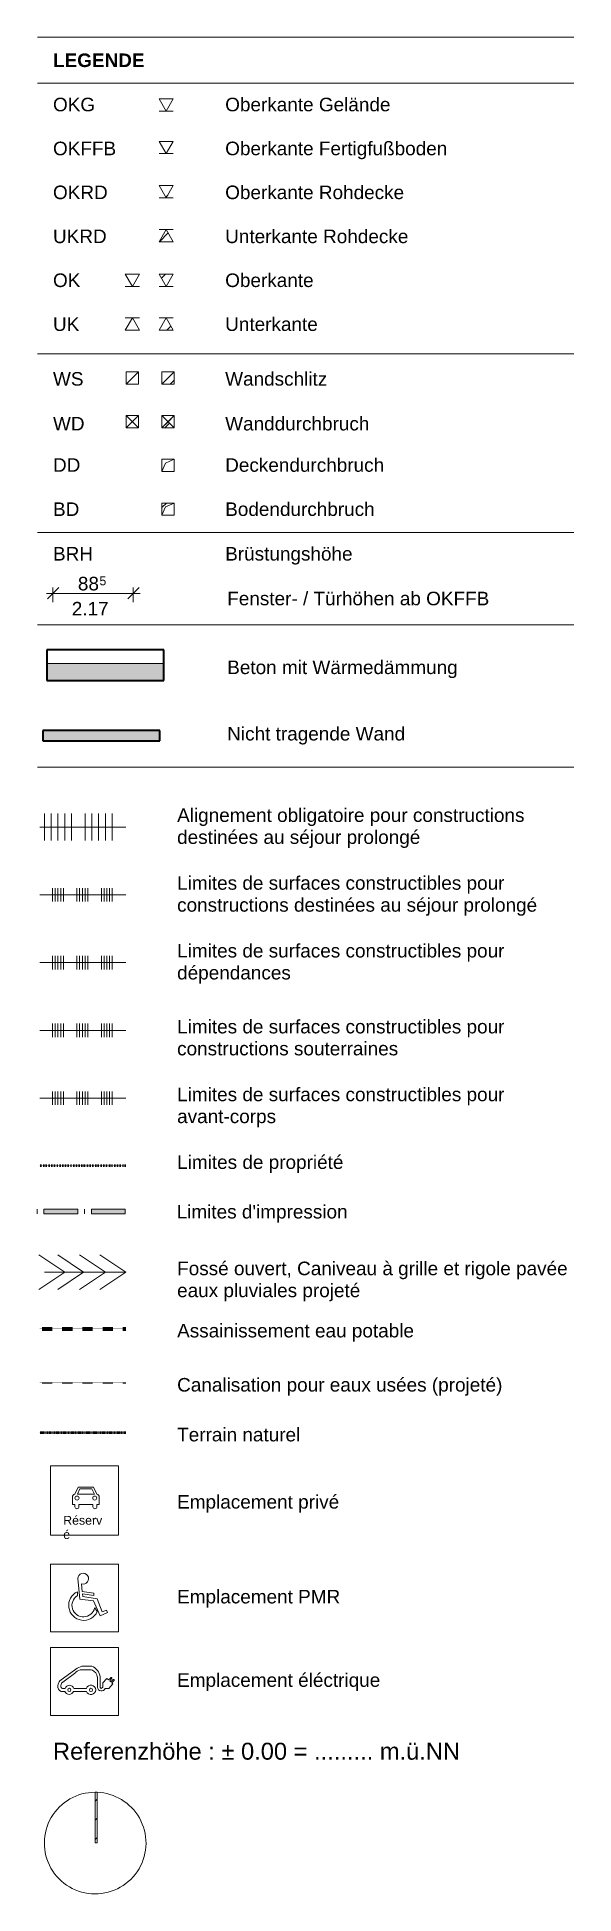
# Model space of a CAD drawing. Header units: millimetres. Extents: x 290 to 8208, y -26810 to 587.
import ezdxf

# ---------------------------------------------------------------- set-up
doc = ezdxf.new("R2010")
doc.units = ezdxf.units.MM
for name, pattern in [('CENTER_LINE', [5.5, 2.5, -1.5, 0, -1.5]), ('Overhead', [3.96875, 2.38125, -1.5875]), ('WATER_CONNECTION', [5, 2.5, -2.5])]:
    doc.linetypes.add(name, pattern=pattern)
for name, color, linetype, lineweight in [('A-DETL', 90, 'Continuous', 9), ('A-DETL-GENF', 92, 'Continuous', 9), ('A-DETL-THIN', 151, 'Continuous', 9), ('A-WALL', 113, 'Continuous', 35), ('A-WALL-PATT', 111, 'Continuous', 35), ('G-ANNO-TEXT', 231, 'Continuous', 9)]:
    doc.layers.add(name, color=color, linetype=linetype, lineweight=lineweight)
doc.styles.add('Arial', font='arial.ttf', dxfattribs={"height": 200})
doc.styles.add('Arial_1', font='arial.ttf', dxfattribs={"height": 129.978178})
doc.styles.add('Arial_2', font='arial.ttf', dxfattribs={"height": 250})
doc.styles.add('Arial_3', font='arial.ttf', dxfattribs={"height": 130})
doc.styles.add('Arial_B', font='', dxfattribs={"height": 200})
doc.styles.get('Arial_B').set_extended_font_data('Arial', bold=True)
pattern_1 = [(45, (0, 0), (-141.4214, 141.4214), [])]

# ---------------------------------------------------------------- blocks, each defined once
blk = doc.blocks.new('Family - ___-475547-LEGEND_DE_100')
at = {"layer": 'A-WALL-PATT', "lineweight": 9}
blk.add_hatch(color=256, dxfattribs=at).paths.add_polyline_path([(2160, -8904), (2160, -8654), (431, -8654), (431, -8904)])
at = {"layer": 'A-WALL'}
for p, q in [((2160, -8454), (431, -8454)), ((431, -8454), (431, -8904)), ((2160, -8904), (2160, -8454)), ((431, -8904), (2160, -8904))]:
    blk.add_line(p, q, dxfattribs=at)
at = {"layer": 'A-WALL', "lineweight": 9}
blk.add_line((2160, -8654), (431, -8654), dxfattribs=at)
blk = doc.blocks.new('Family - ___-475659-LEGEND_DE_100')
at = {"layer": 'A-WALL-PATT', "lineweight": 9}
blk.add_hatch(color=256, dxfattribs=at).paths.add_polyline_path([(2101, -9794), (2101, -9644), (372, -9644), (372, -9794)])
at = {"layer": 'A-WALL'}
for p, q in [((2101, -9644), (372, -9644)), ((372, -9644), (372, -9794)), ((372, -9794), (2101, -9794)), ((2101, -9794), (2101, -9644))]:
    blk.add_line(p, q, dxfattribs=at)
blk = doc.blocks.new('MANDATORY_LIMITS - MANDATORY_LIMITS-391470-LEGEND_DE_100')
at = {"layer": 'A-DETL-GENF'}
for p, q in [((397, -11269), (397, -10869)), ((497, -11269), (497, -10869)), ((597, -11269), (597, -10869)), ((697, -11269), (697, -10869)), ((797, -11269), (797, -10869)), ((997, -11269), (997, -10869)), ((1097, -11269), (1097, -10869)), ((1197, -11269), (1197, -10869)), ((1297, -11269), (1297, -10869)), ((1397, -11269), (1397, -10869)), ((1597, -11069), (329, -11069))]:
    blk.add_line(p, q, dxfattribs=at)
blk = doc.blocks.new('CONSTRUCTION_LIMITS_BLACK - CONSTRUCTION_LIMITS_BLACK-392007-LEGEND_DE_100')
at = {"layer": 'A-DETL-GENF'}
for p, q in [((517, -15169), (517, -14969)), ((557, -15169), (557, -14969)), ((597, -15169), (597, -14969)), ((637, -15169), (637, -14969)), ((677, -15169), (677, -14969)), ((877, -15169), (877, -14969)), ((917, -15169), (917, -14969)), ((957, -15169), (957, -14969)), ((997, -15169), (997, -14969)), ((1037, -15169), (1037, -14969)), ((1237, -15169), (1237, -14969)), ((1277, -15169), (1277, -14969)), ((1317, -15169), (1317, -14969)), ((1357, -15169), (1357, -14969)), ((1397, -15169), (1397, -14969)), ((1597, -15069), (329, -15069))]:
    blk.add_line(p, q, dxfattribs=at)
blk = doc.blocks.new('CONSTRUCTION_LIMITS_BLEU - CONSTRUCTION_LIMITS_BLEU-391487-LEGEND_DE_100')
at = {"layer": 'A-DETL-GENF'}
for p, q in [((1597, -13069), (329, -13069)), ((517, -13169), (517, -12969)), ((557, -13169), (557, -12969)), ((597, -13169), (597, -12969)), ((637, -13169), (637, -12969)), ((677, -13169), (677, -12969)), ((877, -13169), (877, -12969)), ((917, -13169), (917, -12969)), ((957, -13169), (957, -12969)), ((997, -13169), (997, -12969)), ((1037, -13169), (1037, -12969)), ((1237, -13169), (1237, -12969)), ((1277, -13169), (1277, -12969)), ((1317, -13169), (1317, -12969)), ((1357, -13169), (1357, -12969)), ((1397, -13169), (1397, -12969))]:
    blk.add_line(p, q, dxfattribs=at)
blk = doc.blocks.new('CONSTRUCTION_LIMITS_RED - CONSTRUCTION_LIMITS_RED-391493-LEGEND_DE_100')
at = {"layer": 'A-DETL-GENF'}
for p, q in [((517, -12169), (517, -11969)), ((557, -12169), (557, -11969)), ((597, -12169), (597, -11969)), ((637, -12169), (637, -11969)), ((677, -12169), (677, -11969)), ((877, -12169), (877, -11969)), ((917, -12169), (917, -11969)), ((957, -12169), (957, -11969)), ((997, -12169), (997, -11969)), ((1037, -12169), (1037, -11969)), ((1237, -12169), (1237, -11969)), ((1277, -12169), (1277, -11969)), ((1317, -12169), (1317, -11969)), ((1357, -12169), (1357, -11969)), ((1397, -12169), (1397, -11969)), ((1597, -12069), (329, -12069))]:
    blk.add_line(p, q, dxfattribs=at)
blk = doc.blocks.new('PLOT_LIMIT - PLOT_LIMIT-475826-LEGEND_DE_100')
at = {"layer": 'A-DETL-GENF'}
for points in [[(390, -16776), (890, -16776), (890, -16706), (390, -16706)], [(1590, -16776), (1590, -16706), (1090, -16706), (1090, -16776)]]:
    blk.add_hatch(color=256, dxfattribs=at).paths.add_polyline_path(points)
for p, q in [((290, -16776), (290, -16706)), ((890, -16706), (390, -16706)), ((390, -16706), (390, -16776)), ((890, -16776), (890, -16706)), ((990, -16776), (990, -16706)), ((1590, -16706), (1090, -16706)), ((1090, -16706), (1090, -16776)), ((1590, -16776), (1590, -16706)), ((390, -16776), (890, -16776)), ((1090, -16776), (1590, -16776))]:
    blk.add_line(p, q, dxfattribs=at)

msp = doc.modelspace()

# ---------------------------------------------------------------- hatches: boundary and pattern name
at = {"layer": 'A-DETL-GENF'}
h = msp.add_hatch(dxfattribs=at)
h.set_pattern_fill('FP_1', style=0, pattern_type=2)
h.set_pattern_definition(pattern_1)
h.paths.add_polyline_path([(2194, -1782), (2298, -1601), (2089, -1601)])
h = msp.add_hatch(dxfattribs=at)
h.set_pattern_fill('FP_1', style=0, pattern_type=2)
h.set_pattern_definition(pattern_1)
h.paths.add_polyline_path([(2298, -2431), (2194, -2250), (2089, -2431)])
h = msp.add_hatch(dxfattribs=at)
h.set_pattern_fill('FP_1', style=0, pattern_type=2)
h.set_pattern_definition(pattern_1)
h.paths.add_polyline_path([(2194, -3091), (2298, -2909), (2089, -2909)])
h = msp.add_hatch(dxfattribs=at)
h.set_pattern_fill('FP_1', style=0, pattern_type=2)
h.set_pattern_definition(pattern_1)
h.paths.add_polyline_path([(2089, -3735), (2298, -3735), (2194, -3554)])
h = msp.add_hatch(dxfattribs=at)
h.set_pattern_fill('FP_1', style=0, pattern_type=2)
h.set_pattern_definition(pattern_1)
h.paths.add_polyline_path([(2130, -4535), (2312, -4535), (2312, -4353)])
h = msp.add_hatch(dxfattribs=at)
h.set_pattern_fill('FP_1', style=0, pattern_type=2)
h.set_pattern_definition(pattern_1)
h.paths.add_polyline_path([(2130, -5179), (2312, -5179), (2221, -5088)])
h = msp.add_hatch(dxfattribs=at)
h.set_pattern_fill('FP_1', style=0, pattern_type=2)
h.set_pattern_definition(pattern_1)
h.paths.add_polyline_path([(2130, -6468), (2185, -6341), (2312, -6287), (2130, -6287)])
h = msp.add_hatch(dxfattribs=at)
h.set_pattern_fill('FP_1', style=0, pattern_type=2)
h.set_pattern_definition(pattern_1)
h.paths.add_polyline_path([(1176, -26058), (1176, -25308), (1146, -25308), (1146, -26058)])

# ---------------------------------------------------------------- linework, layer by layer
at = {"layer": 'A-DETL', "linetype": 'CENTER_LINE', "lineweight": 50}
msp.add_line((1597, -16069), (329, -16069), dxfattribs=at)
at = {"layer": 'A-DETL'}
for p, q in [((696, -17637), (315, -17380)), ((976, -17637), (595, -17380)), ((1296, -17637), (915, -17380)), ((1597, -17637), (1215, -17380)), ((696, -17637), (315, -17894)), ((396, -17637), (1597, -17637)), ((396, -17637), (1597, -17637)), ((976, -17637), (595, -17894)), ((1296, -17637), (915, -17894)), ((1597, -17637), (1215, -17894))]:
    msp.add_line(p, q, dxfattribs=at)
at = {"layer": 'A-DETL', "linetype": 'WATER_CONNECTION', "lineweight": 100}
msp.add_line((329, -18472), (1597, -18472), dxfattribs=at)
at = {"layer": 'A-DETL', "linetype": 'WATER_CONNECTION', "lineweight": 25}
msp.add_line((329, -19270), (1597, -19270), dxfattribs=at)
at = {"layer": 'A-DETL', "linetype": 'Overhead', "lineweight": 50}
msp.add_line((1597, -20005), (329, -20005), dxfattribs=at)
at = {"layer": 'A-DETL-THIN'}
for p, q in [((297, 587), (8208, 587)), ((297, -93), (8208, -93)), ((2298, -324), (2089, -324)), ((2089, -324), (2194, -505)), ((2089, -505), (2298, -505)), ((2194, -505), (2298, -324)), ((2298, -951), (2089, -951)), ((2089, -951), (2194, -1132)), ((2194, -1132), (2298, -951)), ((2089, -1132), (2298, -1132)), ((2298, -1601), (2089, -1601)), ((2089, -1601), (2194, -1782)), ((2194, -1782), (2298, -1601)), ((2089, -1782), (2298, -1782)), ((2194, -2250), (2089, -2431)), ((2089, -2250), (2298, -2250)), ((2089, -2431), (2298, -2431)), ((2298, -2431), (2194, -2250)), ((1800, -2909), (1590, -2909)), ((1590, -2909), (1695, -3091)), ((1695, -3091), (1800, -2909)), ((2298, -2909), (2089, -2909)), ((2089, -2909), (2194, -3091)), ((2194, -3091), (2298, -2909)), ((1590, -3091), (1800, -3091)), ((2089, -3091), (2298, -3091)), ((1695, -3554), (1590, -3735)), ((1590, -3554), (1800, -3554)), ((1800, -3735), (1695, -3554)), ((2194, -3554), (2089, -3735)), ((2089, -3554), (2298, -3554)), ((2298, -3735), (2194, -3554)), ((1590, -3735), (1800, -3735)), ((2089, -3735), (2298, -3735)), ((297, -4084), (8208, -4084)), ((1784, -4353), (1603, -4353)), ((1603, -4353), (1603, -4535)), ((1784, -4353), (1603, -4535)), ((1784, -4535), (1784, -4353)), ((2312, -4353), (2130, -4535)), ((2312, -4353), (2130, -4535)), ((2312, -4353), (2131, -4353)), ((2131, -4353), (2131, -4535)), ((2312, -4535), (2312, -4353)), ((1603, -4535), (1784, -4535)), ((2130, -4535), (2312, -4535)), ((1784, -4998), (1603, -4998)), ((1603, -4998), (1603, -5179)), ((1784, -4998), (1603, -5179)), ((1603, -4998), (1784, -5179)), ((1603, -5179), (1784, -5179)), ((1784, -5179), (1784, -4998)), ((2130, -4998), (2130, -5179)), ((2130, -4998), (2221, -5088)), ((2312, -4998), (2130, -4998)), ((2312, -4998), (2130, -5179)), ((2130, -4998), (2312, -5179)), ((2221, -5088), (2130, -5179)), ((2130, -5179), (2312, -5179)), ((2221, -5088), (2312, -4998)), ((2312, -5179), (2221, -5088)), ((2312, -5179), (2312, -4998)), ((2312, -5642), (2130, -5642)), ((2130, -5642), (2130, -5824)), ((2130, -5824), (2185, -5697)), ((2185, -5697), (2312, -5642)), ((2312, -5824), (2312, -5642)), ((2130, -5824), (2312, -5824)), ((2312, -6287), (2130, -6287)), ((2130, -6287), (2130, -6468)), ((2185, -6341), (2312, -6287)), ((2312, -6468), (2312, -6287)), ((2130, -6468), (2185, -6341)), ((2130, -6468), (2312, -6468)), ((297, -6722), (8208, -6722)), ((426, -7623), (1812, -7623)), ((443, -7703), (609, -7536)), ((523, -7536), (523, -7751)), ((1628, -7703), (1794, -7536)), ((1708, -7536), (1708, -7751)), ((297, -8083), (8208, -8083)), ((297, -10186), (8208, -10186)), ((488, -20495), (1488, -20495)), ((488, -21515), (488, -20495)), ((1488, -20495), (1488, -21515)), ((847, -20911), (895, -20807)), ((895, -20807), (1009, -20807)), ((1123, -20807), (1009, -20807)), ((1172, -20911), (1123, -20807)), ((812, -21062), (812, -20957)), ((812, -21062), (847, -21062)), ((847, -21062), (847, -21097)), ((883, -20911), (919, -20834)), ((883, -20911), (1009, -20911)), ((907, -21062), (907, -21097)), ((907, -21062), (1009, -21062)), ((919, -20834), (1009, -20834)), ((1099, -20834), (1009, -20834)), ((1135, -20911), (1009, -20911)), ((1112, -21062), (1009, -21062)), ((1135, -20911), (1099, -20834)), ((1112, -21062), (1112, -21097)), ((1207, -21062), (1172, -21062)), ((1172, -21062), (1172, -21097)), ((1207, -21062), (1207, -20957)), ((1488, -21515), (488, -21515)), ((488, -21945), (1488, -21945)), ((488, -22945), (488, -21945)), ((921, -22460), (889, -22157)), ((1488, -21945), (1488, -22945)), ((884, -22351), (884, -22410)), ((1119, -22488), (921, -22460)), ((944, -22236), (956, -22349)), ((956, -22349), (1124, -22373)), ((1124, -22408), (961, -22385)), ((961, -22385), (965, -22424)), ((965, -22424), (1174, -22454)), ((1124, -22373), (1124, -22408)), ((1174, -22454), (1249, -22650)), ((1220, -22706), (1119, -22488)), ((1139, -22590), (1177, -22645)), ((1327, -22656), (1220, -22706)), ((1249, -22650), (1315, -22625)), ((1315, -22625), (1327, -22656)), ((1488, -22945), (488, -22945)), ((488, -23176), (1488, -23176)), ((488, -24176), (488, -23176)), ((1488, -23176), (1488, -24176)), ((623, -23666), (861, -23493)), ((861, -23541), (648, -23702)), ((1068, -23502), (948, -23502)), ((952, -23450), (1097, -23450)), ((648, -23702), (638, -23740)), ((698, -23822), (643, -23822)), ((665, -23777), (703, -23777)), ((1018, -23822), (828, -23822)), ((833, -23777), (1018, -23777)), ((1178, -23761), (1178, -23606)), ((1220, -23608), (1220, -23763)), ((1220, -23763), (1234, -23777)), ((1234, -23777), (1258, -23759)), ((1258, -23694), (1318, -23634)), ((1258, -23759), (1258, -23694)), ((1347, -23777), (1292, -23777)), ((1318, -23634), (1343, -23652)), ((1343, -23652), (1375, -23620)), ((1406, -23710), (1347, -23777)), ((1360, -23664), (1389, -23634)), ((1360, -23664), (1378, -23681)), ((1378, -23681), (1407, -23652)), ((1392, -23695), (1421, -23666)), ((1392, -23695), (1406, -23710)), ((1488, -24176), (488, -24176)), ((1176, -25308), (1146, -25308)), ((1146, -25308), (1146, -26058)), ((1176, -26058), (1176, -25308)), ((1146, -26058), (1176, -26058))]:
    msp.add_line(p, q, dxfattribs=at)
for centre, radius in [((878, -20969), 30), ((1140, -20969), 30), ((765, -23800), 23.4), ((1084, -23800), 23.3)]:
    msp.add_circle(centre, radius, dxfattribs=at)
for centre, radius, start, end in [((859, -20957), 47.8, 105.4902, 180), ((1159, -20957), 47.8, 0, 74.5098), ((877, -21097), 30, 180, 0), ((1142, -21097), 30, 180, 0), ((969, -22159), 80, 251.9666, 178.1991), ((976, -22553), 221, 114.5385, 335.4615), ((973, -22553), 169, 121.8718, 347.6672), ((1015, -23705), 262, 104, 126), ((948, -23619), 117, 90, 138), ((1077, -23566), 63.9, 61.7741, 98.2259), ((1015, -23641), 208, 9.1951, 66.8049), ((1042, -23631), 138, 10.2259, 61.7741), ((748, -23759), 156, 143.3843, 171.4178), ((673, -23748), 80.2, 171.4178, 248.5822), ((667, -23748), 29.6, 165, 267), ((763, -23795), 70.6, 202.8797, 337.1203), ((768, -23800), 68.9, 19.2676, 160.7324), ((1084, -23800), 69.6, 198.8722, 161.1278), ((1237, -23758), 58.7, 183.6617, 340.3383), ((1382, -23627), 10.6, 335, 135), ((1418, -23655), 10.5, 297.2195, 152.7805), ((1146, -26060), 750, 90.0028, 209.5606), ((1146, -26060), 750, 29.5606, 87.7092), ((1146, -26060), 750, 209.5606, 29.5606)]:
    msp.add_arc(centre, radius, start, end, dxfattribs=at)

# ---------------------------------------------------------------- block references
at = {"layer": 'A-DETL-GENF'}
for name, p in [('MANDATORY_LIMITS - MANDATORY_LIMITS-391470-LEGEND_DE_100', (0, 0)), ('CONSTRUCTION_LIMITS_RED - CONSTRUCTION_LIMITS_RED-391493-LEGEND_DE_100', (0, 0)), ('CONSTRUCTION_LIMITS_BLEU - CONSTRUCTION_LIMITS_BLEU-391487-LEGEND_DE_100', (0, 0)), ('CONSTRUCTION_LIMITS_BLACK - CONSTRUCTION_LIMITS_BLACK-392007-LEGEND_DE_100', (0, 1000)), ('CONSTRUCTION_LIMITS_BLACK - CONSTRUCTION_LIMITS_BLACK-392007-LEGEND_DE_100', (0, 0)), ('PLOT_LIMIT - PLOT_LIMIT-475826-LEGEND_DE_100', (0, 0))]:
    msp.add_blockref(name, p, dxfattribs=at)
at = {"layer": 'A-WALL', "lineweight": 9}
for name in ['Family - ___-475547-LEGEND_DE_100', 'Family - ___-475659-LEGEND_DE_100']:
    msp.add_blockref(name, (0, 0), dxfattribs=at)

# ---------------------------------------------------------------- texts
at = {"layer": 'G-ANNO-TEXT', "color": 7, "attachment_point": 1}
for s, insert, char_height, width, style in [('LEGENDE', (524, 346), 200, 1667.51, 'Arial_B'), ('OKG', (524, -307), 200, 761.6, 'Arial'), ('^I^I', (1152, -307), 200, 2316.88, 'Arial'), ('Oberkante Gelände', (3064, -307), 200, 3014.34, 'Arial'), ('OKFFB', (524, -955), 200, 1146.41, 'Arial'), ('^I^I', (1470, -955), 200, 1932.07, 'Arial'), ('Oberkante Fertigfußboden', (3064, -955), 200, 4056.54, 'Arial'), ('OKRD', (524, -1603), 200, 994.09, 'Arial'), ('^I^I', (1344, -1603), 200, 2084.39, 'Arial'), ('Oberkante Rohdecke', (3064, -1603), 200, 3270.88, 'Arial'), ('UKRD', (524, -2252), 200, 978.06, 'Arial'), ('^I^I', (1331, -2252), 200, 2100.42, 'Arial'), ('Unterkante Rohdecke', (3064, -2252), 200, 3351.05, 'Arial'), ('OK', (524, -2900), 200, 497.05, 'Arial'), ('^I^I', (934, -2900), 200, 2581.43, 'Arial'), ('Oberkante', (3064, -2900), 200, 1611.39, 'Arial'), ('UK', (524, -3548), 200, 481.01, 'Arial'), ('^I^I', (921, -3548), 200, 2597.47, 'Arial'), ('Unterkante', (3064, -3548), 200, 1691.56, 'Arial'), ('WS', (524, -4355), 200, 569.2, 'Arial'), ('^I^I', (993, -4355), 200, 2509.28, 'Arial'), ('Wandschlitz', (3064, -4355), 200, 1883.97, 'Arial'), ('WD', (524, -5016), 200, 585.23, 'Arial'), ('^I^I', (1006, -5016), 200, 2493.25, 'Arial'), ('Wanddurchbruch', (3064, -5016), 200, 2645.57, 'Arial'), ('DD', (524, -5626), 200, 497.05, 'Arial'), ('^I^I', (934, -5626), 200, 2581.43, 'Arial'), ('Deckendurchbruch', (3064, -5626), 200, 2910.13, 'Arial'), ('BD', (524, -6278), 200, 481.01, 'Arial'), ('^I^I', (921, -6278), 200, 2597.47, 'Arial'), ('Bodendurchbruch', (3064, -6278), 200, 2733.75, 'Arial'), ('BRH', (524, -6936), 200, 729.54, 'Arial'), ('^I^I', (1126, -6936), 200, 2348.94, 'Arial'), ('Brüstungshöhe', (3064, -6936), 200, 2332.91, 'Arial'), ('88', (891, -7376), 200, 384.81, 'Arial'), ('5', (1209, -7371), 130, 128.27, 'Arial_1'), ('Fenster- / Türhöhen ab OKFFB', (3094, -7596), 200, 4770.04, 'Arial'), ('2.17', (801, -7746), 200, 673.42, 'Arial'), ('Beton mit Wärmedämmung ', (3094, -8611), 200, 4321.1, 'Arial'), ('Nicht tragende Wand', (3094, -9591), 200, 3262.87, 'Arial'), ('Alignement obligatoire pour constructions', (2355, -10793), 200, 6373.42, 'Arial'), ('destinées au séjour prolongé', (2355, -11117), 200, 4457.38, 'Arial'), ('Limites de surfaces constructibles pour ', (2355, -11793), 200, 6116.88, 'Arial'), ('constructions destinées au séjour prolongé', (2355, -12117), 200, 6605.9, 'Arial'), ('Limites de surfaces constructibles pour ', (2355, -12793), 200, 6116.88, 'Arial'), ('dépendances', (2355, -13117), 200, 2084.39, 'Arial'), ('Limites de surfaces constructibles pour ', (2355, -13913), 200, 6116.88, 'Arial'), ('constructions souterraines', (2355, -14237), 200, 4056.54, 'Arial'), ('Limites de surfaces constructibles pour ', (2355, -14913), 200, 6116.88, 'Arial'), ('avant-corps', (2355, -15237), 200, 1819.83, 'Arial'), ('Limites de propriété', (2355, -15913), 200, 3046.41, 'Arial'), ("Limites d'impression", (2348, -16644), 200, 3142.61, 'Arial'), ('Fossé ouvert, Caniveau à grille et rigole pavée ', (2355, -17481), 200, 7279.32, 'Arial'), ('eaux pluviales projeté', (2355, -17805), 200, 3375.1, 'Arial'), ('Assainissement eau potable', (2355, -18399), 200, 4353.16, 'Arial'), ('Canalisation pour eaux usées (projeté)', (2355, -19198), 200, 5956.54, 'Arial'), ('Terrain naturel', (2355, -19933), 200, 2244.72, 'Arial'), ('Emplacement privé', (2355, -20925), 200, 2982.28, 'Arial'), ('Réserv', (675, -21232), 130, 689.45, 'Arial_3'), ('é', (675, -21443), 130, 120.25, 'Arial_3'), ('Emplacement PMR', (2355, -22324), 200, 2982.28, 'Arial'), ('Emplacement éléctrique', (2355, -23555), 200, 3727.85, 'Arial')]:
    msp.add_mtext(s, dxfattribs=dict(at, insert=insert, char_height=char_height, width=width, style=style))
at = {"layer": 'G-ANNO-TEXT', "color": 7, "insert": (524, -24580), "char_height": 250, "width": 7279.32, "attachment_point": 1, "style": 'Arial_2', "bg_fill": 3, "box_fill_scale": 1.25, "bg_fill_color": 256, "bg_fill_true_color": 13158600, "bg_fill_transparency": 0}
msp.add_mtext('Referenzhöhe : ± 0.00 = ......... m.ü.NN', dxfattribs=at)

doc.saveas('drawing.dxf')
